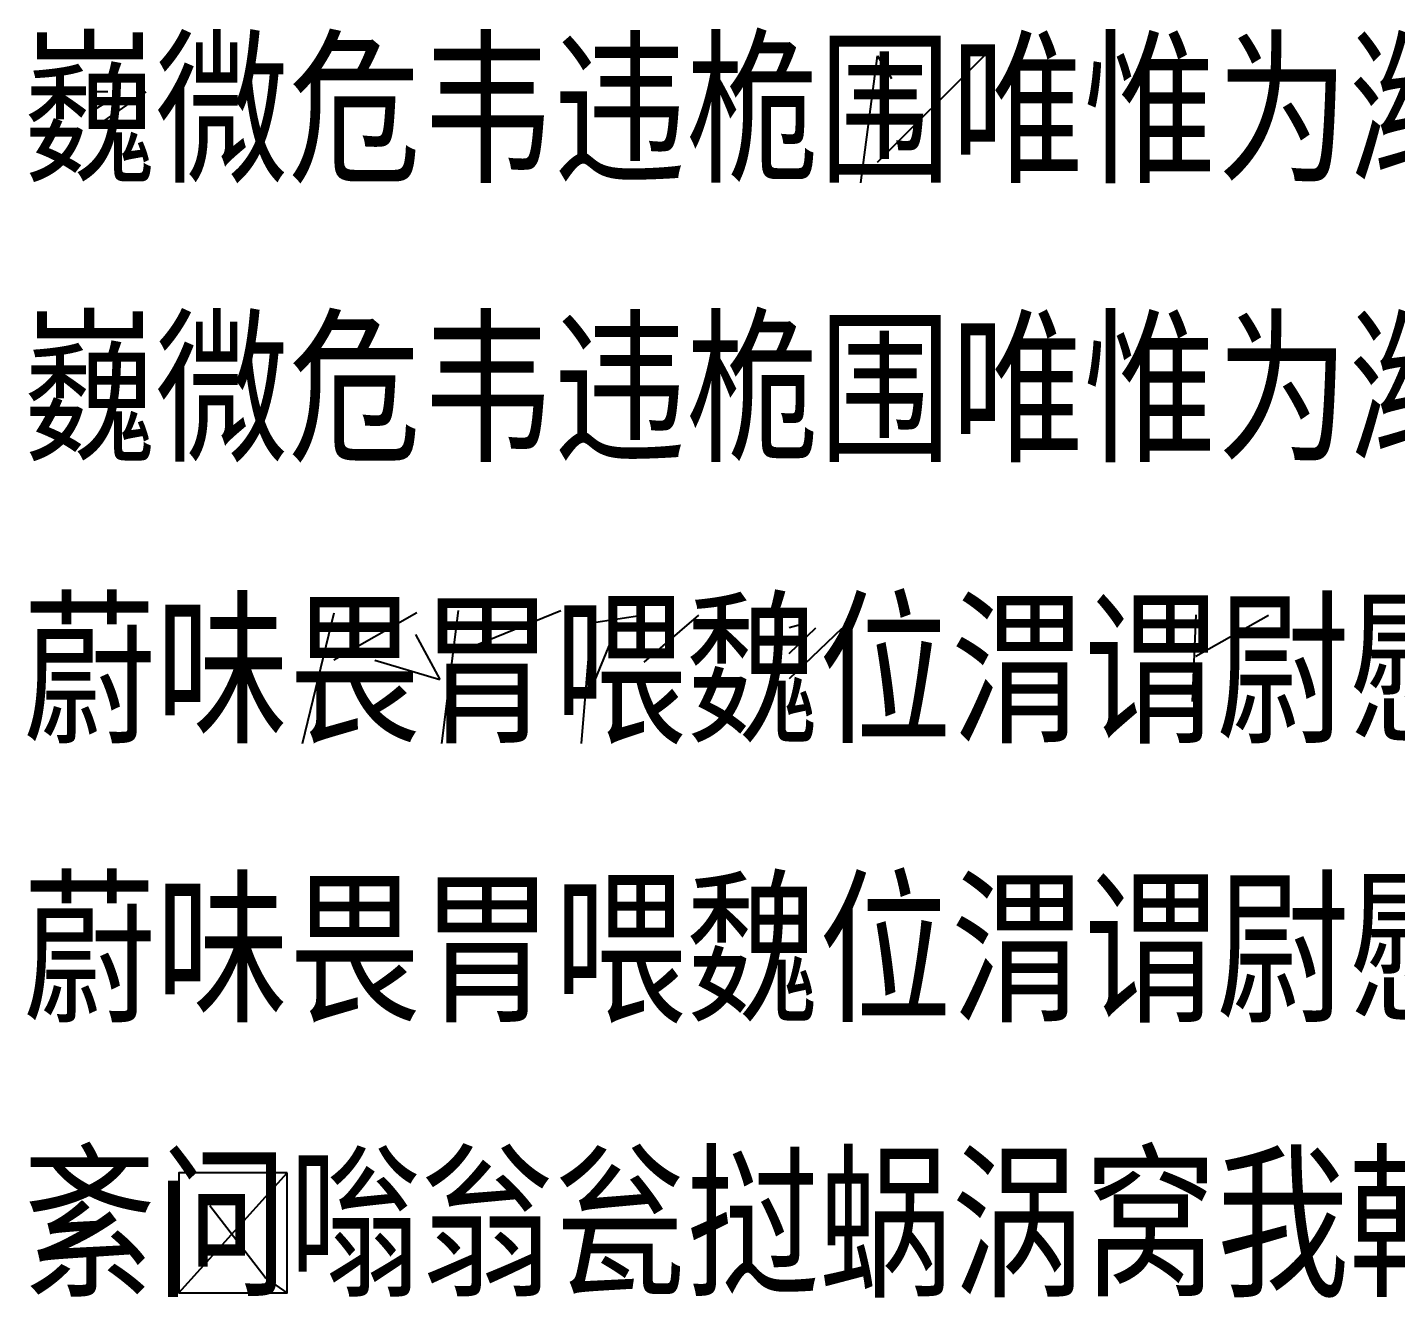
# Model space of a CAD drawing. Header units: millimetres. Extents: x 57484 to 62949, y 20083 to 192180.
# Drawn here: x 57489 to 58734, y 119398 to 120554 of the extents above; entities that cross this region are included whole.
import ezdxf

# ---------------------------------------------------------------- set-up
doc = ezdxf.new("R2010")
doc.units = ezdxf.units.MM
doc.header["$MEASUREMENT"] = 0
doc.layers.add('PenUp', color=1, linetype='Continuous')
doc.styles.add('border', font='simplex.shx', dxfattribs={"bigfont": 'border.shx'})
doc.styles.add('gbk', font='simplex.shx', dxfattribs={"bigfont": 'gbk.shx'})

msp = doc.modelspace()

# ---------------------------------------------------------------- linework, layer by layer
for p, q in [((58262.5, 120431.3), (58359.4, 120528.1)), ((57549.1, 120462.4), (57597.1, 120495.2)), ((57767.8, 119978.5), (57843.2, 120021.4)), ((57881.1, 119985.4), (57974.2, 120023.3)), ((58050.1, 119976.4), (58099.7, 120019.1)), ((58552.1, 119981.6), (58618, 120019.2)), ((58002, 119951.3), (58027.2, 120012.3)), ((58182.3, 119961.4), (58230.1, 120007.3)), ((57626.9, 119402.4), (57725.2, 119511.5)), ((57725.2, 119402.4), (57705.2, 119416.4))]:
    msp.add_line(p, q)
msp.add_lwpolyline([(57725.2, 119511.5), (57626.9, 119511.5), (57626.9, 119402.4), (57725.2, 119402.4)], close=True)
at = {"layer": 'PenUp'}
for p, q in [((58247.1, 120412.4), (58262.5, 120528.1)), ((58262.5, 120528.1), (58275.1, 120507.4)), ((57562.1, 120495.4), (57549.1, 120495.4)), ((57549.2, 120478.6), (57572.9, 120493.3)), ((57739.2, 119902.3), (57768, 120021.2)), ((57866.1, 119902.4), (57881.1, 120023.4)), ((58002.2, 120012.2), (58050, 120019.4)), ((58549.1, 119940.4), (58552.2, 120019.5)), ((57842.1, 120001.4), (57864.1, 119960.5)), ((57993.1, 119902.3), (58002.2, 120012.2)), ((58181.9, 119984.3), (58206.2, 120007.4)), ((58192.1, 120010.4), (58182, 120007.4)), ((57805.1, 119978.2), (57864.1, 119960.5)), ((57705.2, 119416.4), (57655.1, 119481.4))]:
    msp.add_line(p, q, dxfattribs=at)

# ---------------------------------------------------------------- texts
at = {"color": 4, "style": 'border'}
for s, p in [('巍微危韦违桅围唯惟为潍维苇萎委伟伪尾纬未', (57485.1, 120412.4)), ('蔚味畏胃喂魏位渭谓尉慰卫瘟温蚊文闻纹吻稳', (57485.1, 119902.4)), ('紊问嗡翁瓮挝蜗涡窝我斡卧握沃巫呜钨乌污诬', (57485.1, 119398.4))]:
    msp.add_text(s, height=127, dxfattribs=at).set_placement(p)
at = {"color": 2, "style": 'gbk'}
for s, p in [('巍微危韦违桅围唯惟为潍维苇萎委伟伪尾纬未', (57485.1, 120158.4)), ('蔚味畏胃喂魏位渭谓尉慰卫瘟温蚊文闻纹吻稳', (57485.1, 119648.4))]:
    msp.add_text(s, height=127, dxfattribs=at).set_placement(p)

doc.saveas('drawing.dxf')
